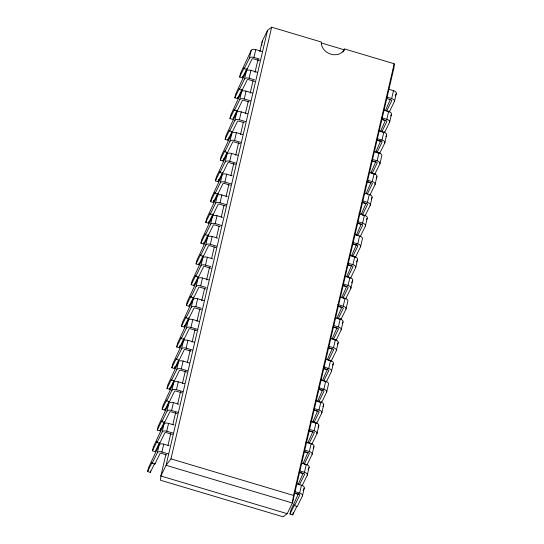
<?xml version="1.0" encoding="UTF-8"?>
<svg xmlns="http://www.w3.org/2000/svg" width="544" height="544" viewBox="0 0 544 544"><rect width="100%" height="100%" fill="white"/><g stroke="black" fill="none" stroke-linecap="round" stroke-linejoin="round"><path stroke-width="0.82" d="M165.866 454.492L160.854 475.993L160.534 480.243L283.091 516.8L287.212 513.686L292.42 502.996L393.897 68.007L394.21 63.757L344.644 48.974A12.444 10.588 26 0 1 330.902 54.196A12.444 10.588 26 0 1 321.225 41.983L271.66 27.2L267.539 30.314L262.324 41.004L259.814 51.755M261.671 45.546L261.888 44.037M262.106 42.52L262.324 41.004M394.21 63.757L293.515 495.421L292.42 502.996L166.063 465.304L160.854 475.993L287.212 513.686M154.482 463.842L150.314 472.389L147.608 471.58L148.485 467.82L159.168 444.856A3.862 1.992 13.1 0 1 163.737 444.128L169.211 445.76M152.449 450.813L156.964 441.558L157.053 442.449L159.766 443.251L159.678 442.367L155.162 451.622L152.449 450.813L153.326 447.052L164.009 424.089A3.862 1.992 13.1 0 1 168.586 423.361L174.06 424.993M164.519 421.6L160.004 430.855L157.298 430.052L158.175 426.292L168.851 403.322A3.862 1.992 13.1 0 1 173.427 402.601L178.901 404.233M169.014 401.547L164.846 410.094L162.139 409.285L163.016 405.525L173.699 382.561A3.862 1.992 13.1 0 1 178.269 381.834L184.525 383.697M173.862 380.786L169.694 389.327L166.981 388.518L167.858 384.758L178.541 361.794A3.862 1.992 13.1 0 1 183.117 361.066L189.366 362.936M178.704 360.019L174.536 368.567L171.829 367.758L172.706 363.997L183.382 341.034A3.862 1.992 13.1 0 1 187.959 340.306L194.215 342.169M176.671 346.99L181.186 337.736L181.274 338.62L183.981 339.429L183.892 338.545L179.377 347.8L176.671 346.99L177.548 343.23L188.231 320.266A3.862 1.992 13.1 0 1 192.8 319.539L199.056 321.409M181.512 326.23L186.028 316.968L186.116 317.859L188.822 318.668L188.741 317.778L184.226 327.032L181.512 326.23L182.39 322.47L193.072 299.499A3.862 1.992 13.1 0 1 197.649 298.778L203.898 300.642M193.582 297.017L189.067 306.272L186.361 305.463L187.238 301.702L197.914 278.739A3.862 1.992 13.1 0 1 202.49 278.011L208.746 279.874M198.077 276.964L193.909 285.505L191.202 284.696L192.08 280.935L202.762 257.972A3.862 1.992 13.1 0 1 207.332 257.244L212.806 258.876M202.926 256.197L198.757 264.744L196.044 263.935L196.921 260.175L207.604 237.211A3.862 1.992 13.1 0 1 212.18 236.484L217.648 238.116M207.767 235.436L203.599 243.977L200.892 243.168L201.77 239.408L212.446 216.444A3.862 1.992 13.1 0 1 217.022 215.716L222.496 217.348M212.609 214.669L208.44 223.21L205.734 222.401L206.611 218.64L217.294 195.677A3.862 1.992 13.1 0 1 221.864 194.956L227.338 196.588M210.576 201.64L215.091 192.386L215.179 193.27L217.886 194.079L217.804 193.195L213.289 202.45L210.576 201.64L211.453 197.88L222.136 174.916A3.862 1.992 13.1 0 1 226.712 174.189L232.179 175.821M222.646 172.428L218.13 181.682L215.424 180.873L216.301 177.113L226.977 154.149A3.862 1.992 13.1 0 1 231.554 153.422L237.81 155.292M227.14 152.374L222.972 160.922L220.266 160.113L221.143 156.352L231.826 133.389A3.862 1.992 13.1 0 1 236.395 132.661L242.651 134.524M231.989 131.607L227.82 140.155L225.107 139.346L225.984 135.585L236.667 112.622A3.862 1.992 13.1 0 1 241.244 111.894L247.493 113.757M229.956 118.578L234.464 109.324L234.552 110.214L237.266 111.024L237.177 110.133L232.662 119.388L229.956 118.578L230.833 114.818L241.509 91.854A3.862 1.992 13.1 0 1 246.085 91.134L252.341 92.997M234.797 97.818L239.312 88.563L239.401 89.447L242.107 90.256L242.019 89.372L237.504 98.627L234.797 97.818L235.674 94.058L246.357 71.094A3.862 1.992 13.1 0 1 250.927 70.366L257.183 72.23M239.639 77.051L244.154 67.796L244.242 68.68L246.949 69.489L246.867 68.605L242.352 77.86L239.639 77.051L240.516 73.29L251.199 50.327A3.862 1.992 13.1 0 1 255.775 49.599L262.024 51.469M150.314 472.389L150.668 470.88M160.004 430.855L160.534 428.604M164.846 410.094L165.199 408.592M169.694 389.327L170.218 387.07M174.536 368.567L175.059 366.309M179.377 347.8L179.908 345.542M184.226 327.032L184.572 325.53M189.067 306.272L189.421 304.769M193.909 285.505L194.262 284.002M198.757 264.744L199.104 263.235M203.599 243.977L203.952 242.474M208.44 223.21L208.794 221.707M213.289 202.45L213.812 200.192M218.13 181.682L218.654 179.425M222.972 160.922L223.502 158.664M227.82 140.155L228.344 137.897M237.504 98.627L237.857 97.118M242.352 77.86L242.699 76.357M166.729 454.947L161.255 453.315A1.02 0.53 13.1 0 0 160.045 453.512L154.918 464.018L152.211 463.209L157.332 452.703L159.168 444.856M157.053 442.449L162.18 431.936L164.009 424.089M177.194 413.658L170.945 411.788A1.02 0.53 13.1 0 0 169.735 411.978L164.608 422.491L161.894 421.682L167.022 411.176L168.851 403.322M182.043 392.89L175.787 391.027A1.02 0.53 13.1 0 0 174.576 391.218L169.449 401.724L166.743 400.914L171.863 390.408L173.699 382.561M186.884 372.123L180.628 370.26A1.02 0.53 13.1 0 0 179.418 370.45L174.291 380.963L171.584 380.154L176.712 369.641L178.541 361.794M190.944 351.125L185.477 349.493A1.02 0.53 13.1 0 0 184.266 349.69L179.139 360.196L176.426 359.387L181.553 348.881L183.382 341.034M181.274 338.62L186.395 328.114L188.231 320.266M186.116 317.859L191.243 307.353L193.072 299.499M206.258 289.068L200.008 287.205A1.02 0.53 13.1 0 0 198.798 287.395L193.671 297.901L190.958 297.092L196.085 286.586L197.914 278.739M211.106 268.301L204.85 266.438A1.02 0.53 13.1 0 0 203.64 266.628L198.512 277.134L195.806 276.332L200.926 265.819L202.762 257.972M215.948 247.54L209.692 245.67A1.02 0.53 13.1 0 0 208.481 245.868L203.354 256.374L200.648 255.564L205.775 245.058L207.604 237.211M220.007 226.542L214.54 224.91A1.02 0.53 13.1 0 0 213.323 225.1L208.202 235.606L205.489 234.797L210.616 224.291L212.446 216.444M225.638 206.006L219.382 204.143A1.02 0.53 13.1 0 0 218.171 204.333L213.044 214.846L210.338 214.037L215.458 203.524L217.294 195.677M215.179 193.27L220.306 182.764L222.136 174.916M235.321 164.478L229.072 162.615A1.02 0.53 13.1 0 0 227.854 162.806L222.734 173.312L220.021 172.509L225.148 161.996L226.977 154.149M240.169 143.718L233.913 141.848A1.02 0.53 13.1 0 0 232.703 142.045L227.576 152.551L224.869 151.742L229.99 141.236L231.826 133.389M244.229 122.72L238.755 121.088A1.02 0.53 13.1 0 0 237.544 121.278L232.417 131.784L229.711 130.975L234.838 120.469L236.667 112.622M234.552 110.214L239.68 99.702L241.509 91.854M239.401 89.447L244.521 78.941L246.357 71.094M244.242 68.68L249.37 58.174L251.199 50.327M157.332 452.703A3.862 1.992 13.1 0 1 161.908 451.976L163.737 444.128M162.18 431.936A3.862 1.992 13.1 0 1 166.756 431.208L168.586 423.361M167.022 411.176A3.862 1.992 13.1 0 1 171.598 410.448L173.427 402.601M171.863 390.408A3.862 1.992 13.1 0 1 176.44 389.681L178.269 381.834M176.712 369.641A3.862 1.992 13.1 0 1 181.288 368.92L183.117 361.066M181.553 348.881A3.862 1.992 13.1 0 1 186.13 348.153L187.959 340.306M186.395 328.114A3.862 1.992 13.1 0 1 190.971 327.386L192.8 319.539M191.243 307.353A3.862 1.992 13.1 0 1 195.82 306.626L197.649 298.778M196.085 286.586A3.862 1.992 13.1 0 1 200.661 285.858L202.49 278.011M200.926 265.819A3.862 1.992 13.1 0 1 205.503 265.098L207.332 257.244M205.775 245.058A3.862 1.992 13.1 0 1 210.351 244.331L212.18 236.484M210.616 224.291A3.862 1.992 13.1 0 1 215.193 223.564L217.022 215.716M215.458 203.524A3.862 1.992 13.1 0 1 220.034 202.803L221.864 194.956M220.306 182.764A3.862 1.992 13.1 0 1 224.876 182.036L226.712 174.189M225.148 161.996A3.862 1.992 13.1 0 1 229.724 161.269L231.554 153.422M229.99 141.236A3.862 1.992 13.1 0 1 234.566 140.508L236.395 132.661M234.838 120.469A3.862 1.992 13.1 0 1 239.408 119.741L241.244 111.894M239.68 99.702A3.862 1.992 13.1 0 1 244.256 98.981L246.085 91.134M244.521 78.941A3.862 1.992 13.1 0 1 249.098 78.214L250.927 70.366M249.37 58.174A3.862 1.992 13.1 0 1 253.939 57.446L255.775 49.599M167.987 445.4L170.694 433.82M172.815 424.721L175.705 412.318M177.636 404.049L180.526 391.646M182.458 383.377L185.354 370.967M187.279 362.698L190.176 350.295M192.107 342.026L194.997 329.623M196.928 321.348L199.818 308.944M201.749 300.676L204.646 288.272M206.57 280.004L209.467 267.594M211.589 258.502L214.288 246.922M216.41 237.823L219.11 226.25M221.231 217.151L223.938 205.571M226.059 196.472L228.759 184.899M230.88 175.8L233.77 163.397M235.702 155.128L238.598 142.725M240.523 134.45L243.42 122.046M245.351 113.778L248.241 101.374M250.172 93.106L253.062 80.696M254.993 72.427L258.08 59.194M267.539 30.314L166.063 465.304L170.966 458.864L271.66 27.2M296.861 506.314L292.699 514.855L289.986 514.053L290.863 510.292L298.615 493.326M292.699 514.855L293.223 512.604M289.986 514.053L294.501 504.791L294.59 505.682L297.296 506.491L302.423 495.978A3.862 1.992 13.1 0 0 299.628 493.054L301.458 485.207L296.772 483.806M302.144 485.724L307.265 475.218A3.862 1.992 13.1 0 0 304.47 472.294L306.306 464.447L301.614 463.046M306.986 464.957L312.113 454.451A3.862 1.992 13.1 0 0 309.318 451.527L311.148 443.68L305.674 442.048M311.828 444.196L316.955 433.69A3.862 1.992 13.1 0 0 314.16 430.76L315.989 422.912L310.522 421.28M313.874 421.736L313.963 422.62L316.676 423.429L321.796 412.923A3.862 1.992 13.1 0 0 319.002 409.999L320.838 402.152L316.146 400.751M318.723 400.969L318.811 401.86L321.518 402.669L326.645 392.156A3.862 1.992 13.1 0 0 323.85 389.232L325.679 381.385L320.987 379.984M326.278 381.018L326.359 381.902L331.486 371.396A3.862 1.992 13.1 0 0 328.692 368.472L330.521 360.624L325.836 359.224M331.119 360.25L331.208 361.134L336.328 350.628A3.862 1.992 13.1 0 0 333.533 347.704L335.369 339.857L330.677 338.456M333.254 338.681L333.343 339.565L336.049 340.374L341.176 329.861A3.862 1.992 13.1 0 0 338.382 326.937L340.211 319.09L335.519 317.696M337.878 306.116L342.57 307.516A1.02 0.53 13.1 0 1 343.312 308.292L338.184 318.798L340.891 319.607L346.018 309.101A3.862 1.992 13.1 0 0 343.223 306.177L345.052 298.33L340.367 296.929M342.938 297.146L343.026 298.037L345.739 298.846L350.86 288.334A3.862 1.992 13.1 0 0 348.065 285.41L349.901 277.562L345.209 276.162M348.548 277.474L350.581 278.079L355.708 267.573A3.862 1.992 13.1 0 0 352.913 264.649L354.742 256.795L350.05 255.401M353.396 256.707L355.422 257.312L360.55 246.806A3.862 1.992 13.1 0 0 357.755 243.882L359.584 236.035L354.899 234.634M360.271 236.552L365.391 226.039A3.862 1.992 13.1 0 0 362.596 223.115L364.432 215.268L358.958 213.636M362.318 214.091L362.406 214.975L365.112 215.784L370.24 205.278A3.862 1.992 13.1 0 0 367.445 202.354L369.274 194.507L364.582 193.106M369.954 195.017L375.081 184.511A3.862 1.992 13.1 0 0 372.286 181.587L374.116 173.74L369.43 172.339M372.001 172.564L372.089 173.448L374.802 174.257L379.923 163.751A3.862 1.992 13.1 0 0 377.128 160.827L378.964 152.973L374.272 151.579M376.849 151.796L376.938 152.68L379.644 153.49L384.771 142.984A3.862 1.992 13.1 0 0 381.976 140.06L383.806 132.212L379.114 130.812M384.397 131.838L384.486 132.729L389.613 122.216A3.862 1.992 13.1 0 0 386.818 119.292L388.647 111.445L383.955 110.044M389.246 111.078L389.334 111.962L394.454 101.456A3.862 1.992 13.1 0 0 391.66 98.532L393.496 90.685L388.804 89.284M302.423 495.978L304.252 488.131A3.862 1.992 13.1 0 0 301.458 485.207M307.265 475.218L309.101 467.371A3.862 1.992 13.1 0 0 306.306 464.447M312.113 454.451L313.942 446.604A3.862 1.992 13.1 0 0 311.148 443.68M316.955 433.69L318.784 425.836A3.862 1.992 13.1 0 0 315.989 422.912M321.796 412.923L323.632 405.076A3.862 1.992 13.1 0 0 320.838 402.152M326.645 392.156L328.474 384.309A3.862 1.992 13.1 0 0 325.679 381.385M331.486 371.396L333.316 363.548A3.862 1.992 13.1 0 0 330.521 360.624M336.328 350.628L338.164 342.781A3.862 1.992 13.1 0 0 335.369 339.857M341.176 329.861L343.006 322.014A3.862 1.992 13.1 0 0 340.211 319.09M346.018 309.101L347.847 301.254A3.862 1.992 13.1 0 0 345.052 298.33M350.86 288.334L352.696 280.486A3.862 1.992 13.1 0 0 349.901 277.562M355.708 267.573L357.537 259.726A3.862 1.992 13.1 0 0 354.742 256.795M360.55 246.806L362.379 238.959A3.862 1.992 13.1 0 0 359.584 236.035M365.391 226.039L367.227 218.192A3.862 1.992 13.1 0 0 364.432 215.268M370.24 205.278L372.069 197.431A3.862 1.992 13.1 0 0 369.274 194.507M375.081 184.511L376.91 176.664A3.862 1.992 13.1 0 0 374.116 173.74M379.923 163.751L381.759 155.897A3.862 1.992 13.1 0 0 378.964 152.973M384.771 142.984L386.6 135.136A3.862 1.992 13.1 0 0 383.806 132.212M389.613 122.216L391.442 114.369A3.862 1.992 13.1 0 0 388.647 111.445M394.454 101.456L396.29 93.609A3.862 1.992 13.1 0 0 393.496 90.685M246.949 69.489L252.076 58.983A1.02 0.53 13.1 0 1 253.286 58.793L259.542 60.656M242.107 90.256L247.234 79.75A1.02 0.53 13.1 0 1 248.445 79.553L254.701 81.423M237.266 111.024L242.386 100.511A1.02 0.53 13.1 0 1 243.603 100.32L249.07 101.952M225.107 139.346L229.622 130.091L229.711 130.975M220.266 160.113L224.781 150.858L224.869 151.742M215.424 180.873L219.932 171.618L220.021 172.509M217.886 194.079L223.013 183.573A1.02 0.53 13.1 0 1 224.223 183.376L230.479 185.246M205.734 222.401L210.249 213.146L210.338 214.037M200.892 243.168L205.401 233.913L205.489 234.797M196.044 263.935L200.559 254.68L200.648 255.564M191.202 284.696L195.718 275.441L195.806 276.332M186.361 305.463L190.876 296.208L190.958 297.092M188.822 318.668L193.95 308.156A1.02 0.53 13.1 0 1 195.16 307.965L201.416 309.828M183.981 339.429L189.108 328.923A1.02 0.53 13.1 0 1 190.318 328.732L196.574 330.596M171.829 367.758L176.344 358.503L176.426 359.387M166.981 388.518L171.496 379.263L171.584 380.154M162.139 409.285L166.654 400.03L166.743 400.914M157.298 430.052L161.813 420.791L161.894 421.682M159.766 443.251L164.886 432.745A1.02 0.53 13.1 0 1 166.097 432.555L172.353 434.418M147.608 471.58L152.123 462.325L152.211 463.209M393.149 69.53L393.897 68.007M390.286 99.552L385.329 110.779M395.189 95.86L396.29 93.609M385.438 120.319L380.487 131.546M390.714 115.872L391.442 114.369M380.963 140.332L375.639 152.306M376.938 152.68L382.058 142.174A1.02 0.53 13.1 0 0 381.317 141.399L376.632 140.005M385.866 136.639L386.6 135.136M375.754 161.847L370.797 173.074M372.089 173.448L377.216 162.942A1.02 0.53 13.1 0 0 376.475 162.166L371.783 160.766M370.906 182.614L365.956 193.834M367.248 194.215L372.375 183.702A1.02 0.53 13.1 0 0 371.634 182.934L366.942 181.533M376.183 178.167L376.91 176.664M366.064 203.374L361.107 214.601M362.406 214.975L367.526 204.469A1.02 0.53 13.1 0 0 366.785 203.694L362.1 202.293M371.334 198.927L372.069 197.431M361.223 224.142L356.266 235.368M366.493 219.694L367.227 218.192M356.742 244.154L351.424 256.129M351.533 265.669L346.576 276.896M356.436 261.977L357.537 259.726M346.691 286.436L341.734 297.656M343.026 298.037L348.153 287.524A1.02 0.53 13.1 0 0 347.412 286.756L342.72 285.355M351.594 282.737L352.696 280.486M341.843 307.197L336.892 318.424M337.001 327.964L332.044 339.191M333.343 339.565L338.463 329.059A1.02 0.53 13.1 0 0 337.729 328.284L333.037 326.883M342.271 323.517L343.006 322.014M332.16 348.731L327.202 359.951M337.43 344.284L338.164 342.781M327.678 368.744L322.361 380.718M332.588 365.044L333.316 363.548M322.837 389.504L317.512 401.486M318.811 401.86L323.932 391.347A1.02 0.53 13.1 0 0 323.197 390.578L318.505 389.178M317.628 411.019L312.671 422.246M313.963 422.62L319.09 412.114A1.02 0.53 13.1 0 0 318.349 411.339L313.657 409.938M322.898 406.579L323.632 405.076M312.78 431.786L307.829 443.013M318.056 427.339L318.784 425.836M307.938 452.554L302.981 463.774M306.306 464.76L304.28 464.154L309.4 453.642A1.02 0.53 13.1 0 0 308.666 452.866L304.756 451.704M313.208 448.106L313.942 446.604M303.096 473.314L298.139 484.541M307.999 469.622L309.101 467.371M294.59 505.682L299.717 495.176A1.02 0.53 13.1 0 0 298.976 494.401L294.284 493M303.158 490.382L304.252 488.131M342.958 52.013A12.444 10.588 26 0 0 344.223 49.796L344.644 48.974M321.49 43.017L344.223 49.796M253.939 57.446L259.413 59.078M386.974 97.131L391.66 98.532M386.315 98.471L391.007 99.872A1.02 0.53 13.1 0 1 391.748 100.647L386.621 111.153L386.532 110.269M387.301 111.357L388.654 111.758M249.098 78.214L254.572 79.846M381.344 117.66L386.818 119.292M381.473 119.238L386.165 120.639A1.02 0.53 13.1 0 1 386.906 121.414L381.779 131.92L381.691 131.029M382.017 119.524L384.73 120.333M382.459 132.124L383.812 132.525M244.256 98.981L250.512 100.844M377.284 138.659L381.976 140.06M377.176 140.291L379.889 141.093M239.408 119.741L245.664 121.611M372.443 159.426L377.128 160.827M372.334 161.051L375.04 161.86M234.566 140.508L240.822 142.372M367.594 180.186L372.286 181.587M367.486 181.818L370.199 182.628M229.724 161.269L235.98 163.139M362.753 200.954L367.445 202.354M362.644 202.579L365.357 203.388M224.876 182.036L231.132 183.899M357.911 221.721L362.596 223.115M357.252 223.06L361.944 224.461A1.02 0.53 13.1 0 1 362.685 225.236L357.558 235.742L357.469 234.852M357.802 223.346L360.509 224.155M220.034 202.803L226.29 204.666M353.063 242.481L357.755 243.882M352.41 243.828L357.102 245.222A1.02 0.53 13.1 0 1 357.843 245.997L352.716 256.503L352.628 255.619M352.961 244.113L355.667 244.916M215.193 223.564L221.449 225.434M348.221 263.248L352.913 264.649M347.568 264.588L352.254 265.989A1.02 0.53 13.1 0 1 352.995 266.764L347.874 277.27L347.786 276.386M348.112 264.874L350.826 265.683M210.351 244.331L216.6 246.194M343.38 284.009L348.065 285.41M343.271 285.641L345.977 286.45M205.503 265.098L210.977 266.73M337.749 304.545L343.223 306.177M338.429 306.401L341.136 307.21M200.661 285.858L206.135 287.49M333.69 325.543L338.382 326.937M333.581 327.168L336.294 327.978M195.82 306.626L201.287 308.258M328.848 346.304L333.533 347.704M328.188 347.65L332.88 349.044A1.02 0.53 13.1 0 1 333.622 349.819L328.494 360.332L328.406 359.441M328.739 347.936L331.446 348.738M329.174 360.529L330.528 360.937M190.971 327.386L197.227 329.256M324 367.071L328.692 368.472M323.347 368.41L328.039 369.811A1.02 0.53 13.1 0 1 328.78 370.586L323.653 381.092L323.564 380.208M323.898 368.696L326.604 369.505M324.333 381.296L325.686 381.698M186.13 348.153L192.386 350.016M319.158 387.838L323.85 389.232M319.049 389.463L321.762 390.272M181.288 368.92L187.537 370.784M314.316 408.598L319.002 409.999M314.208 410.224L316.914 411.033M176.44 389.681L182.696 391.551M309.468 429.366L314.16 430.76M308.815 430.705L313.507 432.106A1.02 0.53 13.1 0 1 314.248 432.881L309.121 443.387L309.033 442.503M309.366 430.991L312.072 431.8M171.598 410.448L177.854 412.311M304.626 450.126L309.318 451.527M304.518 451.758L307.231 452.567M166.756 431.208L173.006 433.078M299.785 470.893L304.47 472.294M299.125 472.233L303.817 473.634A1.02 0.53 13.1 0 1 304.558 474.409L299.431 484.915L299.343 484.031M299.676 472.518L302.382 473.328M161.908 451.976L168.164 453.839M294.936 491.66L299.628 493.054M294.834 493.286L297.541 494.095M170.966 458.864L293.515 495.421M379.556 152.606L379.644 153.49M374.714 173.366L374.802 174.257M340.802 318.723L340.891 319.607M335.961 339.483L336.049 340.374M321.429 401.778L321.518 402.669M304.191 463.264L304.28 464.154M212.956 213.955L213.044 214.846M208.114 234.722L208.202 235.606M203.272 255.483L203.354 256.374M198.424 276.25L198.512 277.134M154.829 463.134L154.918 464.018"/></g></svg>
